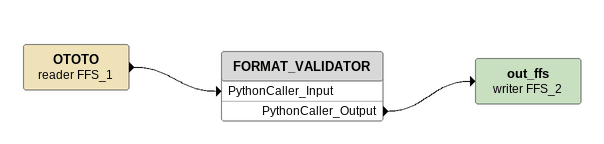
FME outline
OTOTO (reader FFS_1)
    -> FORMAT_VALIDATOR [PythonCaller_Input]
FORMAT_VALIDATOR
    PythonCaller_Output -> out_ffs (writer FFS_2)
out_ffs (writer FFS_2)
